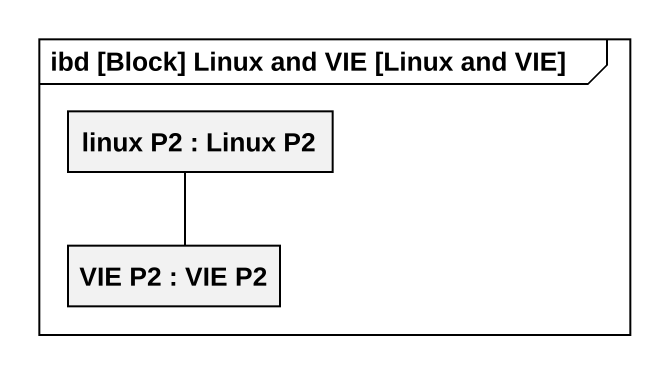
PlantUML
@startuml
mainframe ibd [Block] Linux and VIE [Linux and VIE]
rectangle "linux P2 : Linux P2" as linux_P2
rectangle "VIE P2 : VIE P2" as VIE_P2
linux_P2 -- VIE_P2
@enduml
